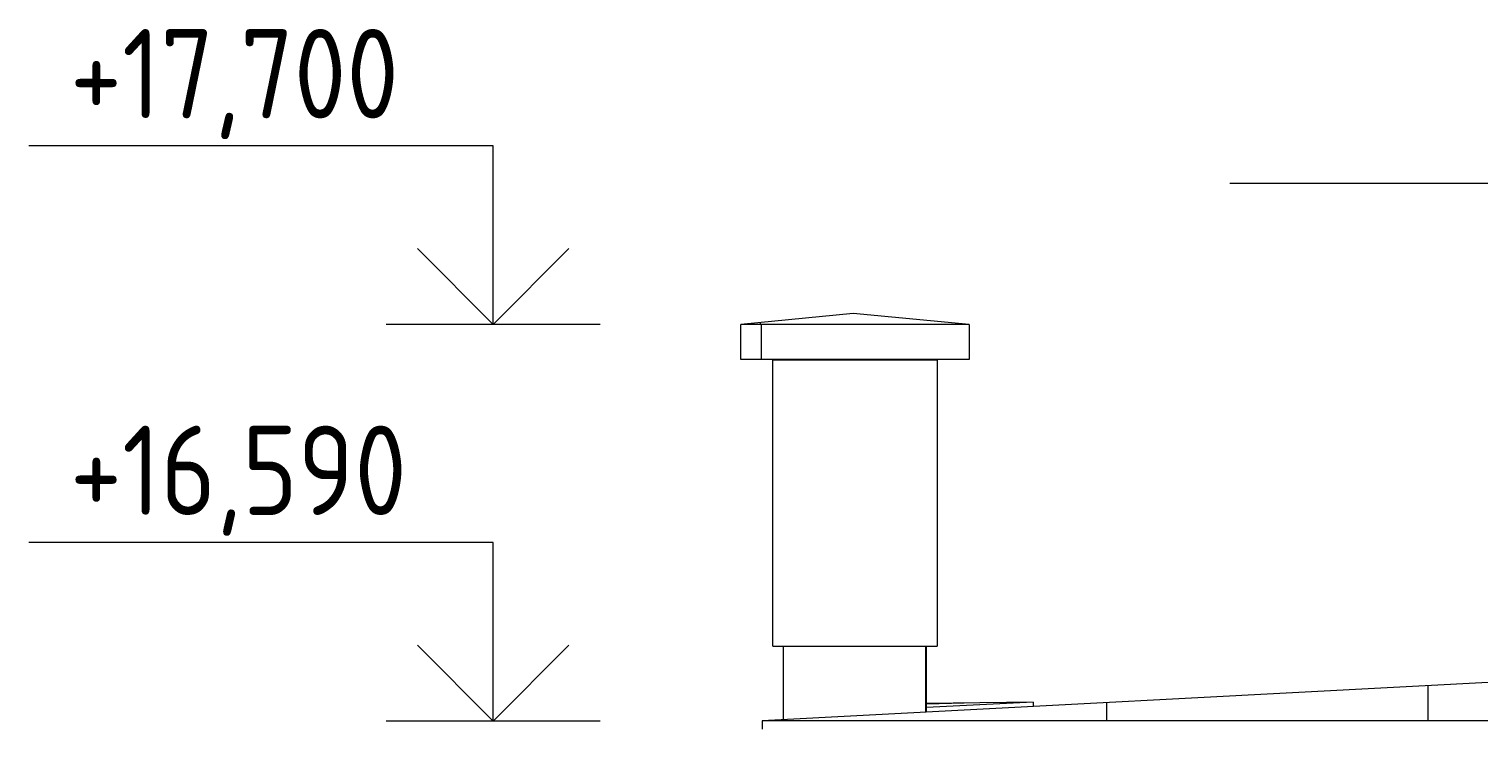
# Model space of a CAD drawing. Header units: millimetres. Extents: x -515342 to 330399, y -224905 to 507333.
# Drawn here: x 164445 to 168504, y 18635 to 20595 of the extents above; entities that cross this region are included whole.
import ezdxf

# ---------------------------------------------------------------- set-up
doc = ezdxf.new("R2010")
doc.units = ezdxf.units.MM
for name, color, linetype, lineweight in [('Аннотация', 7, 'Continuous', 0), ('Крыша', 7, 'Continuous', 0), ('Крыша штриховка', 7, 'Continuous', 0), ('Линии', 7, 'Continuous', 0), ('Марки', 7, 'Continuous', 0), ('Отметки', 7, 'Continuous', 0), ('Стены внутренние', 7, 'Continuous', 0), ('Стены наружные', 7, 'Continuous', 0), ('Стены штриховка поверхности', 7, 'Continuous', 0)]:
    doc.layers.add(name, color=color, linetype=linetype, lineweight=lineweight)
doc.styles.add('GOST Common_1', font='', dxfattribs={"width": 0.9, "height": 250})
doc.styles.get('GOST Common_1').set_extended_font_data('GOST Common')

# ---------------------------------------------------------------- blocks, each defined once
blk = doc.blocks.new('Высотные отметки - Стрелка вверх-5091-О_АР_Эскиз_Фасад 12-1 копия 1')
at = {"layer": 'Аннотация'}
for p, q in [((-52632.9, -500), (-53932.9, -500)), ((-52632.9, -1000), (-52632.9, -500)), ((-52632.9, -1000), (-52845.1, -787.8)), ((-52632.9, -1000), (-52420.8, -787.8)), ((-52332.9, -1000), (-52932.9, -1000))]:
    blk.add_line(p, q, dxfattribs=at)
blk = doc.blocks.new('ASVP_Марка_Ограждение - Типоразмер_Марка_Полка15-3111890-О_АР_Эскиз_Фасад 12-1 копия 1')
at = {"layer": 'Марки'}
blk.add_line((-88175, 18060), (-86675, 18060), dxfattribs=at)

msp = doc.modelspace()

# ---------------------------------------------------------------- hatches: boundary and pattern name
at = {"layer": 'Крыша штриховка'}
h = msp.add_hatch(dxfattribs=at)
h.set_pattern_fill('FP_90', color=256, style=0, pattern_type=2)
h.set_pattern_definition([(0, (157493.7, 19966.63), (0, 283.574), []), (90, (157493.7, 19966.6), (-900, 6e-14), [])])
h.paths.add_polyline_path([(167078.6864, 19767.9355), (166753.6864, 19797.9355), (166438.6864, 19767.9355), (166848.398, 19767.9355)])
h = msp.add_hatch(dxfattribs=at)
h.set_pattern_fill('FP_89', color=256, style=0, pattern_type=2)
h.set_pattern_definition([(0, (157494, 15168), (0, 10000), []), (90, (157493.7, 15167.7), (-900, 6e-14), [])])
h.paths.add_polyline_path([(166438.6864, 19669.7355), (167078.6864, 19669.7355), (167078.6864, 19767.9355), (166438.6864, 19767.9355)])
h = msp.add_hatch(dxfattribs=at)
h.set_pattern_fill('FP_95', color=256, style=0, pattern_type=2)
h.set_pattern_definition([(0, (182763.7, 19207), (0, 867.806), []), (90, (182763.7, 19207), (-900, 6e-14), [])])
h.paths.add_polyline_path([(169859.5198, 18657.9355), (170618.6864, 18657.9355), (168585.1015, 18767.9355), (166498.6864, 18657.9355), (169546.9874, 18657.9355)])
h = msp.add_hatch(dxfattribs=at)
h.set_pattern_fill('FP_98', color=256, style=0, pattern_type=2)
h.set_pattern_definition([(0, (182713.7, 18983.84), (7046.998, 185.786), []), (1.51, (182713.707, 18983.843), (-638.44676, 0.002021), [])])
h.paths.add_polyline_path([(166958.6864, 18695.1868), (167257.8531, 18710.9355), (166958.6864, 18707.0173), (166958.6864, 18696.2374)])
at = {"layer": 'Стены штриховка поверхности'}
h = msp.add_hatch(dxfattribs=at)
h.set_pattern_fill('FP_199', color=256, style=0, pattern_type=2)
h.set_pattern_definition([(0, (166954, 15168), (0, 10000), []), (90, (166953.7, 15167.7), (-900, 6e-14), [])])
h.paths.add_polyline_path([(166568.6864, 18661.626), (166958.6864, 18682.1876), (166958.6864, 18867.7355), (166568.6864, 18867.7355), (166568.6864, 18685.8104)])

# ---------------------------------------------------------------- linework, layer by layer
at = {"layer": 'Крыша'}
for p, q in [((166753.6864, 19797.9355), (166438.6864, 19767.9355)), ((166438.6864, 19669.7355), (166438.6864, 19767.9355)), ((167078.6864, 19767.9355), (166438.6864, 19767.9355)), ((167078.6864, 19767.9355), (166753.6864, 19797.9355)), ((167078.6864, 19767.9355), (167078.6864, 19669.7355)), ((167078.6864, 19669.7355), (166438.6864, 19669.7355)), ((168585.1015, 18767.9355), (166498.6864, 18657.9355)), ((167257.8531, 18710.9355), (166958.6864, 18695.1868)), ((167257.8531, 18710.9355), (166958.6864, 18707.0173)), ((167257.8531, 18710.9355), (167257.8531, 18697.9603)), ((166498.6864, 18657.9355), (166498.6864, 18635.4355)), ((170618.6864, 18657.9355), (166498.6864, 18657.9355))]:
    msp.add_line(p, q, dxfattribs=at)
at = {"layer": 'Линии'}
for p, q in [((165888.6864, 19767.9355), (165628.6864, 19767.9355)), ((165888.6864, 18657.7355), (165628.6864, 18657.7355))]:
    msp.add_line(p, q, dxfattribs=at)
at = {"layer": 'Отметки'}
for p, q in [((165888.6864, 19767.9355), (165745.3452, 19767.9355)), ((165888.6864, 18657.7355), (165745.3452, 18657.7355))]:
    msp.add_line(p, q, dxfattribs=at)
at = {"layer": 'Стены внутренние'}
for p, q in [((166528.6864, 18867.7355), (166528.6864, 19667.7355)), ((166988.6864, 19667.7355), (166528.6864, 19667.7355)), ((166988.6864, 19667.7355), (166988.6864, 18867.7355)), ((166528.6864, 18867.7355), (166988.6864, 18867.7355))]:
    msp.add_line(p, q, dxfattribs=at)
at = {"layer": 'Стены наружные'}
for p, q in [((166558.6864, 18661.0988), (166558.6864, 18867.7355)), ((166958.6864, 18682.1876), (166958.6864, 18867.7355))]:
    msp.add_line(p, q, dxfattribs=at)

# ---------------------------------------------------------------- block references
at = {"layer": 'Марки'}
msp.add_blockref('ASVP_Марка_Ограждение - Типоразмер_Марка_Полка15-3111890-О_АР_Эскиз_Фасад 12-1 копия 1', (255983.6864, 2103.0637), dxfattribs=at)
at = {"layer": 'Отметки'}
for p in [(218378.2881, 20767.8928), (218378.2881, 19657.6928)]:
    msp.add_blockref('Высотные отметки - Стрелка вверх-5091-О_АР_Эскиз_Фасад 12-1 копия 1', p, dxfattribs=at)

# ---------------------------------------------------------------- texts
at = {"layer": 'Отметки', "char_height": 250, "width": 1164.590943, "attachment_point": 1, "line_spacing_factor": 1.022761, "style": 'GOST Common_1'}
for s, insert in [('+17,700', (164560.099, 20594.6426)), ('+16,590', (164560.099, 19484.4426))]:
    msp.add_mtext(s, dxfattribs=dict(at, insert=insert))

doc.saveas('drawing.dxf')
